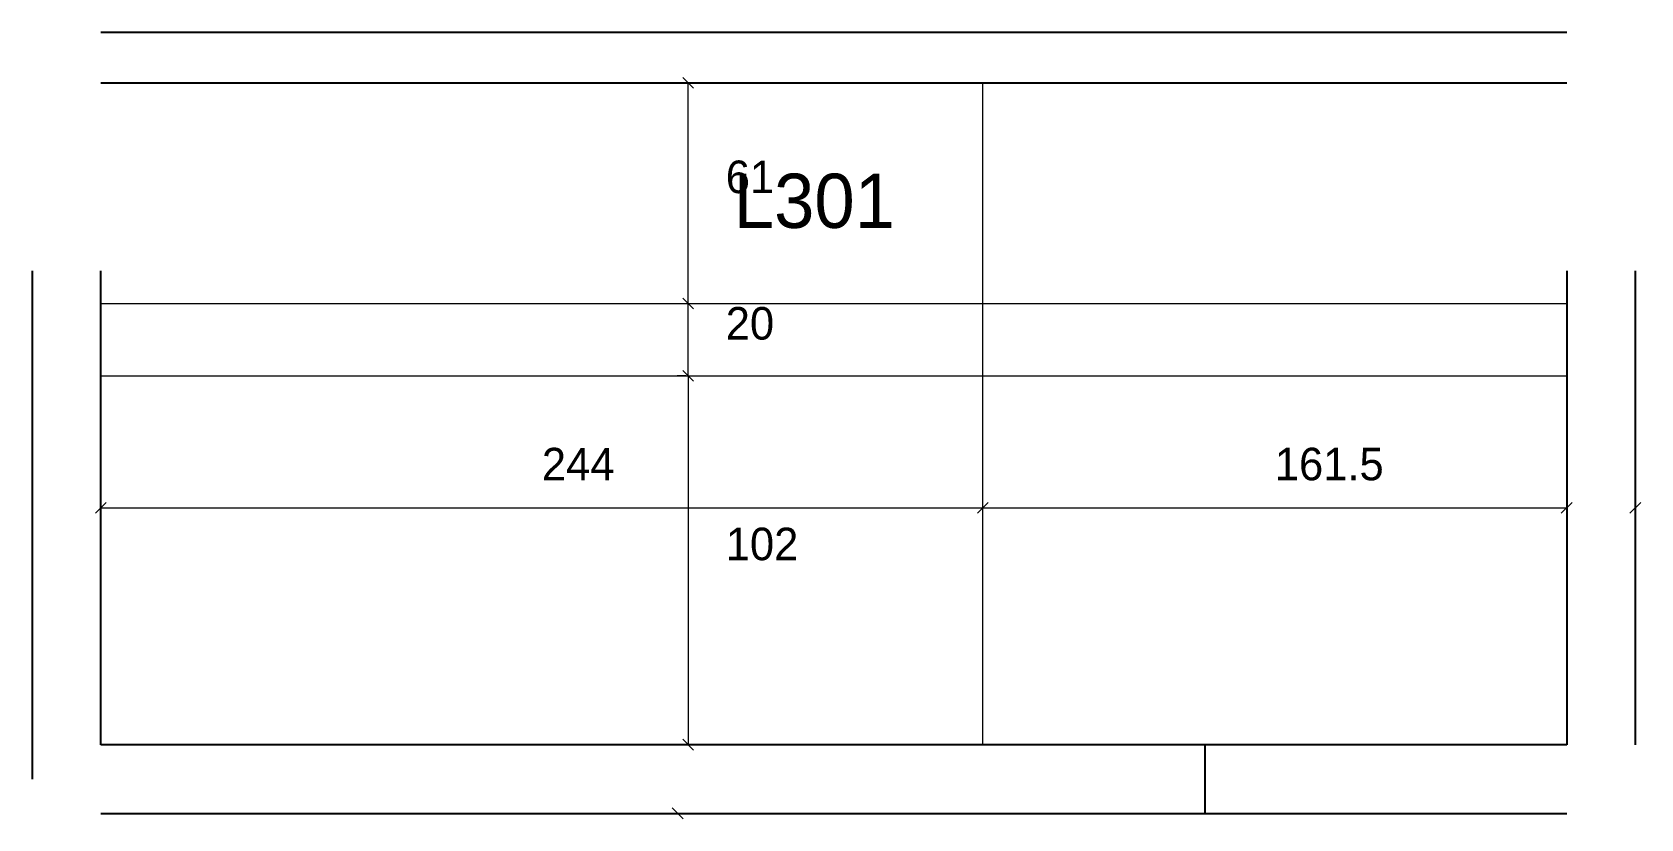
# Model space of a CAD drawing. Extents: x 2724 to 3169, y 2590 to 2808.
import ezdxf

# ---------------------------------------------------------------- set-up
doc = ezdxf.new("R2010")
doc.units = 0
for name, color, linetype in [('3', 3, 'Continuous'), ('4', 4, 'Continuous'), ('Painéis', 200, 'Continuous')]:
    doc.layers.add(name, color=color, linetype=linetype)

msp = doc.modelspace()

# ---------------------------------------------------------------- linework, layer by layer
at = {"layer": '3', "lineweight": 25}
for p, q in [((2742.57, 2807.94), (3148.07, 2807.94)), ((2742.57, 2793.94), (3148.07, 2793.94)), ((3048.07, 2591.94), (3048.07, 2610.94))]:
    msp.add_line(p, q, dxfattribs=at)
for points in [[(2723.57, 2741.94), (2723.57, 2601.44)], [(2742.57, 2610.94), (2742.57, 2741.94)], [(3148.07, 2741.94), (3148.07, 2610.94)], [(3167.07, 2610.94), (3167.07, 2741.94)], [(3148.07, 2610.94), (2742.57, 2610.94)], [(2742.57, 2591.94), (3148.07, 2591.94)]]:
    msp.add_lwpolyline(points, dxfattribs=at)
at = {"layer": 'Painéis', "lineweight": 18}
for p, q in [((2906.52, 2792.44), (2903.52, 2795.44)), ((2905.02, 2732.94), (2905.02, 2793.94)), ((2986.57, 2610.94), (2986.57, 2793.94)), ((2742.57, 2732.94), (3148.07, 2732.94)), ((2903.52, 2734.44), (2906.52, 2731.44)), ((2906.52, 2731.44), (2903.52, 2734.44)), ((2905.02, 2712.94), (2905.02, 2732.94)), ((2742.57, 2712.94), (3148.07, 2712.94)), ((2904.4, 2712.94), (2902.02, 2712.94)), ((2903.52, 2714.44), (2906.52, 2711.44)), ((2906.52, 2711.44), (2903.52, 2714.44)), ((2905.02, 2712.94), (2905.02, 2610.94)), ((2744.07, 2677.94), (2741.07, 2674.94)), ((2742.57, 2676.44), (2986.57, 2676.44)), ((2988.07, 2677.94), (2985.07, 2674.94)), ((2985.07, 2674.94), (2988.07, 2677.94)), ((2986.57, 2676.44), (3148.07, 2676.44)), ((3146.57, 2674.94), (3149.57, 2677.94)), ((3168.57, 2677.94), (3165.57, 2674.94)), ((2903.52, 2612.44), (2906.52, 2609.44)), ((2904.4, 2610.94), (2902.02, 2610.94)), ((2903.63, 2590.44), (2900.63, 2593.44))]:
    msp.add_line(p, q, dxfattribs=at)

# ---------------------------------------------------------------- texts
at = {"layer": '4'}
msp.add_text('L301', height=15, dxfattribs=at).set_placement((2917.64, 2753.82))
at = {"layer": 'Painéis'}
for s, p in [('61', (2915.43, 2763.44)), ('20', (2915.43, 2722.94)), ('244', (2864.57, 2684.01)), ('161.5', (3067.32, 2684.04)), ('102', (2915.43, 2661.94))]:
    msp.add_text(s, height=9, dxfattribs=at).set_placement(p)

doc.saveas('drawing.dxf')
